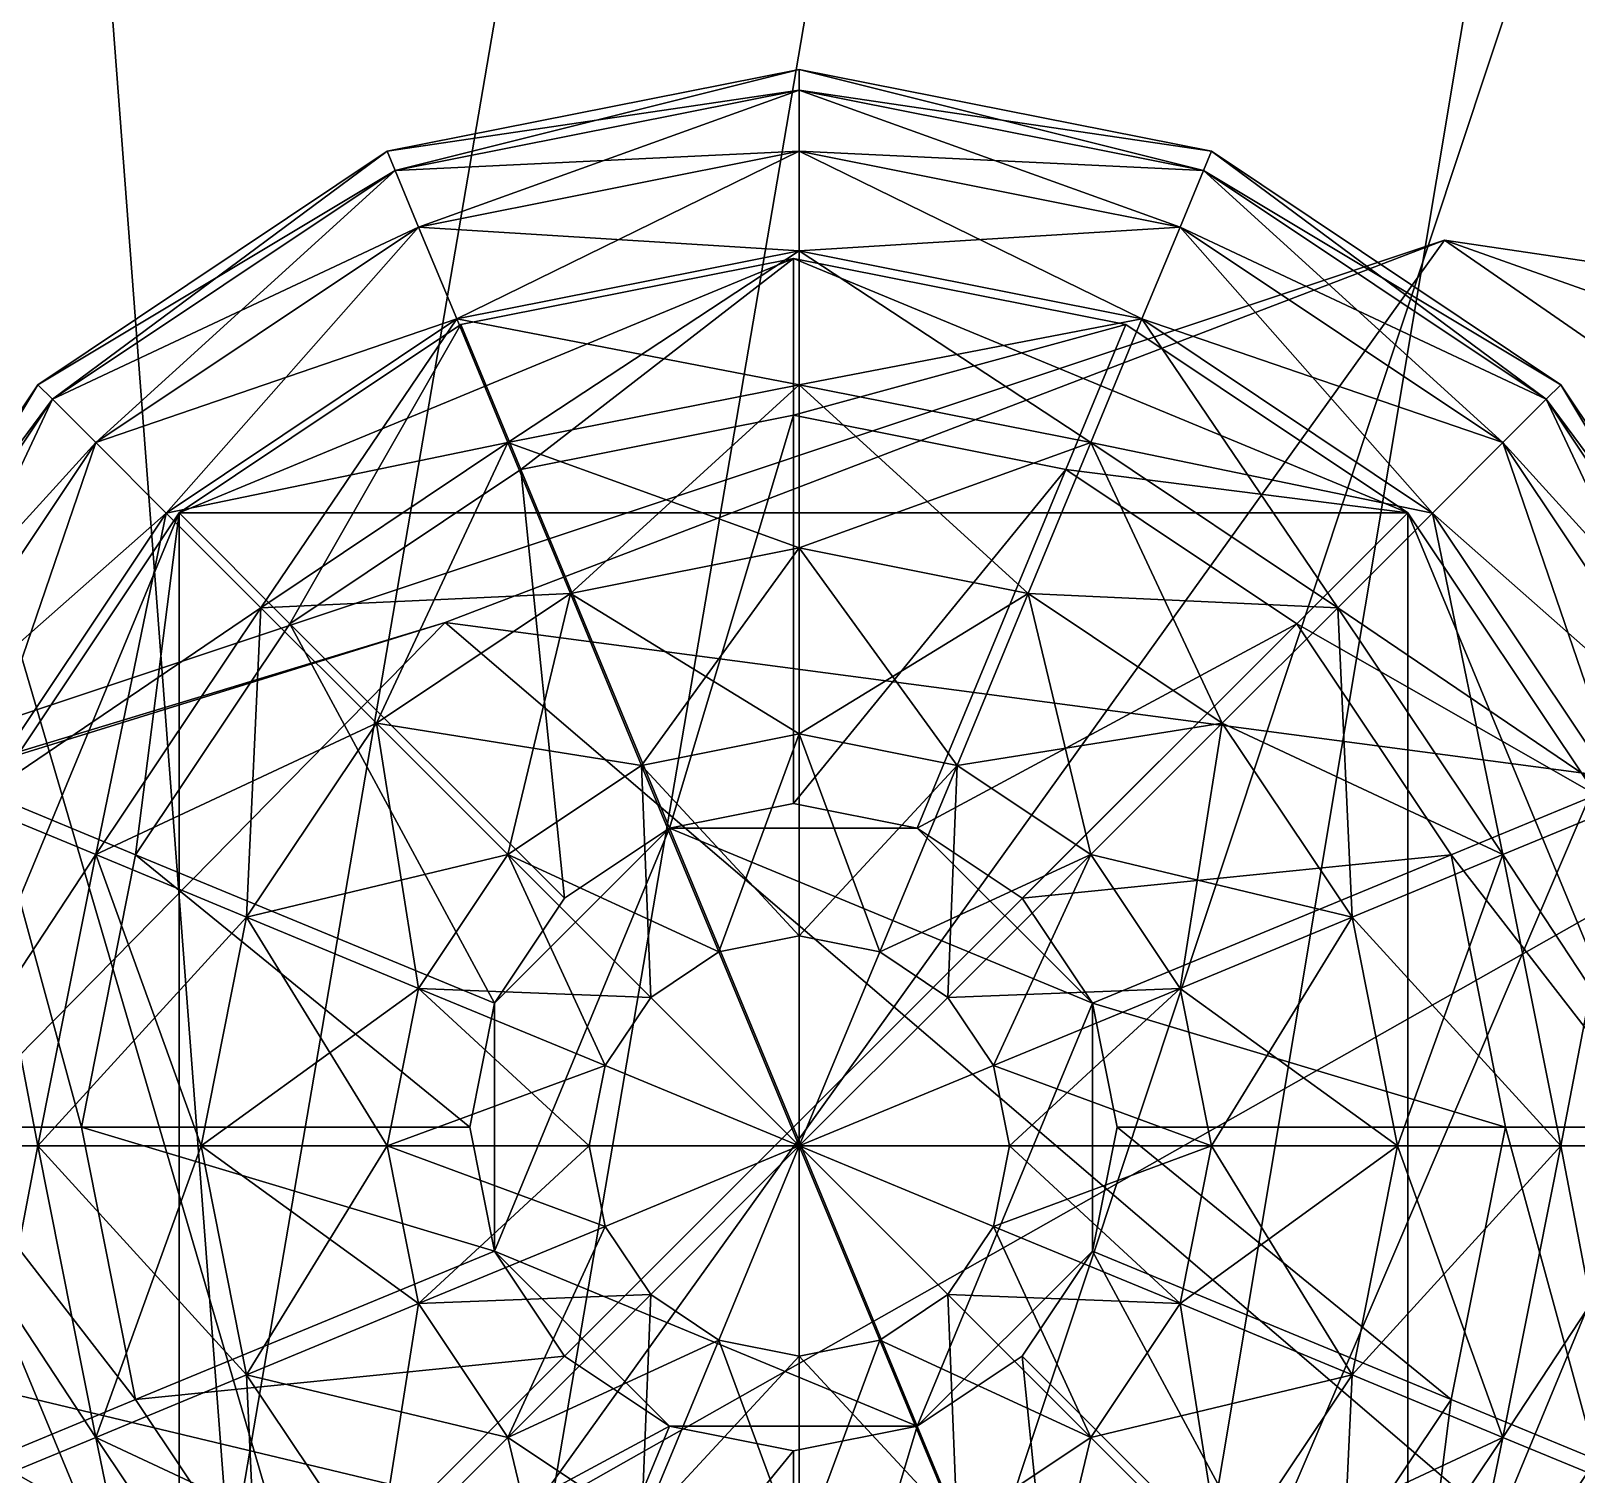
# Model space of a CAD drawing. Extents: x -1.06 to 1.06, y -0.71 to 0.87.
# Drawn here: x -0.65603 to -0.61561, y 0.24826 to 0.28602 of the extents above; entities that cross this region are included whole.
import ezdxf

# ---------------------------------------------------------------- set-up
doc = ezdxf.new("R2010")
doc.units = 0

msp = doc.modelspace()

# ---------------------------------------------------------------- linework, layer by layer
for points in [[(-0.655111, 0.173067, 2.918474), (-0.571746, 0.424165, 3.169572), (-0.610604, 0.433897, 2.918474)], [(-0.610604, 0.173067, 2.657644), (-0.655111, 0.173067, 2.918474), (-0.610604, 0.433897, 2.918474)], [(-0.642864, 0.140794, 1.151758), (-0.713243, 0.140794, 1.255849), (-0.664376, 0.424494, 1.257159)], [(-0.642864, 0.140794, 1.151758), (-0.664376, 0.424494, 1.257159), (-0.599381, 0.401111, 1.156039)], [(-0.655111, 0.173067, 2.918474), (-0.610604, 0.173067, 3.179304), (-0.571746, 0.424165, 3.169572)], [(-0.708722, 0.140794, 1.58306), (-0.623205, 0.407234, 1.802807), (-0.660343, 0.423005, 1.58306)], [(-0.708722, 0.140794, 1.58306), (-0.668799, 0.140794, 1.803197), (-0.623205, 0.407234, 1.802807)], [(-0.668799, 0.140794, 1.803197), (-0.565196, 0.383042, 2.028855), (-0.623205, 0.407234, 1.802807)], [(-0.49846, 0.140794, 1.081401), (-0.642864, 0.140794, 1.151758), (-0.599381, 0.401111, 1.156039)], [(-0.668799, 0.140794, 1.803197), (-0.606075, 0.140794, 2.031969), (-0.565196, 0.383042, 2.028855)], [(-0.682392, -0.0154, 2.848555), (-0.564544, 0.319784, 2.846965), (-0.684081, 0.32113, 2.850245)], [(-0.682392, -0.0154, 2.848555), (-0.564544, -0.014743, 2.846965), (-0.564544, 0.319784, 2.846965)], [(-0.57464, -0.009136, 3.195174), (-0.670706, -0.009136, 3.195174), (-0.670706, 0.318883, 3.195174)], [(-0.57464, -0.009136, 3.195174), (-0.670706, 0.318883, 3.195174), (-0.57464, 0.318883, 3.195174)], [(-0.646709, 0.282869, 3.534478), (-0.635929, 0.284472, 3.539974), (-0.635929, 0.285013, 3.534478)], [(-0.646502, 0.282369, 3.528982), (-0.646709, 0.282869, 3.534478), (-0.635929, 0.285013, 3.534478)], [(-0.646502, 0.282369, 3.528982), (-0.635929, 0.285013, 3.534478), (-0.635929, 0.284472, 3.528982)], [(-0.635929, 0.285013, 3.534478), (-0.635929, 0.284472, 3.539974), (-0.625356, 0.282369, 3.539974)], [(-0.635929, 0.285013, 3.534478), (-0.625356, 0.282369, 3.539974), (-0.625148, 0.282869, 3.534478)], [(-0.635929, 0.284472, 3.528982), (-0.635929, 0.285013, 3.534478), (-0.625148, 0.282869, 3.534478)], [(-0.646709, 0.282869, 3.534478), (-0.646502, 0.282369, 3.539974), (-0.635929, 0.284472, 3.539974)], [(-0.646502, 0.282369, 3.539974), (-0.635929, 0.282869, 3.545259), (-0.635929, 0.284472, 3.539974)], [(-0.645889, 0.280888, 3.523698), (-0.646502, 0.282369, 3.528982), (-0.635929, 0.284472, 3.528982)], [(-0.645889, 0.280888, 3.523698), (-0.635929, 0.284472, 3.528982), (-0.635929, 0.282869, 3.523698)], [(-0.635929, 0.282869, 3.523698), (-0.635929, 0.284472, 3.528982), (-0.625356, 0.282369, 3.528982)], [(-0.635929, 0.284472, 3.539974), (-0.635929, 0.282869, 3.545259), (-0.625969, 0.280888, 3.545259)], [(-0.635929, 0.284472, 3.539974), (-0.625969, 0.280888, 3.545259), (-0.625356, 0.282369, 3.539974)], [(-0.635929, 0.284472, 3.528982), (-0.625148, 0.282869, 3.534478), (-0.625356, 0.282369, 3.528982)], [(-0.655466, 0.27638, 3.528982), (-0.655848, 0.276763, 3.534478), (-0.646709, 0.282869, 3.534478)], [(-0.655848, 0.276763, 3.534478), (-0.646502, 0.282369, 3.539974), (-0.646709, 0.282869, 3.534478)], [(-0.655466, 0.27638, 3.528982), (-0.646709, 0.282869, 3.534478), (-0.646502, 0.282369, 3.528982)], [(-0.646502, 0.282369, 3.539974), (-0.645889, 0.280888, 3.545259), (-0.635929, 0.282869, 3.545259)], [(-0.645889, 0.280888, 3.545259), (-0.635929, 0.280266, 3.550129), (-0.635929, 0.282869, 3.545259)], [(-0.644892, 0.278483, 3.518827), (-0.645889, 0.280888, 3.523698), (-0.635929, 0.282869, 3.523698)], [(-0.644892, 0.278483, 3.518827), (-0.635929, 0.282869, 3.523698), (-0.635929, 0.280266, 3.518827)], [(-0.635929, 0.282869, 3.523698), (-0.625356, 0.282369, 3.528982), (-0.625969, 0.280888, 3.523698)], [(-0.635929, 0.280266, 3.518827), (-0.635929, 0.282869, 3.523698), (-0.625969, 0.280888, 3.523698)], [(-0.635929, 0.282869, 3.545259), (-0.635929, 0.280266, 3.550129), (-0.626965, 0.278483, 3.550129)], [(-0.635929, 0.282869, 3.545259), (-0.626965, 0.278483, 3.550129), (-0.625969, 0.280888, 3.545259)], [(-0.625356, 0.282369, 3.528982), (-0.625148, 0.282869, 3.534478), (-0.616009, 0.276762, 3.534478)], [(-0.625148, 0.282869, 3.534478), (-0.625356, 0.282369, 3.539974), (-0.616392, 0.27638, 3.539974)], [(-0.625148, 0.282869, 3.534478), (-0.616392, 0.27638, 3.539974), (-0.616009, 0.276762, 3.534478)], [(-0.655848, 0.276763, 3.534478), (-0.655466, 0.27638, 3.539974), (-0.646502, 0.282369, 3.539974)], [(-0.654332, 0.275246, 3.523698), (-0.655466, 0.27638, 3.528982), (-0.646502, 0.282369, 3.528982)], [(-0.655466, 0.27638, 3.539974), (-0.645889, 0.280888, 3.545259), (-0.646502, 0.282369, 3.539974)], [(-0.654332, 0.275246, 3.523698), (-0.646502, 0.282369, 3.528982), (-0.645889, 0.280888, 3.523698)], [(-0.625969, 0.280888, 3.523698), (-0.625356, 0.282369, 3.528982), (-0.616392, 0.27638, 3.528982)], [(-0.625356, 0.282369, 3.539974), (-0.625969, 0.280888, 3.545259), (-0.617526, 0.275246, 3.545259)], [(-0.625356, 0.282369, 3.528982), (-0.616009, 0.276762, 3.534478), (-0.616392, 0.27638, 3.528982)], [(-0.625356, 0.282369, 3.539974), (-0.617526, 0.275246, 3.545259), (-0.616392, 0.27638, 3.539974)], [(-0.655466, 0.27638, 3.539974), (-0.654332, 0.275246, 3.545259), (-0.645889, 0.280888, 3.545259)], [(-0.652491, 0.273405, 3.518827), (-0.654332, 0.275246, 3.523698), (-0.645889, 0.280888, 3.523698)], [(-0.654332, 0.275246, 3.545259), (-0.644892, 0.278483, 3.550129), (-0.645889, 0.280888, 3.545259)], [(-0.652491, 0.273405, 3.518827), (-0.645889, 0.280888, 3.523698), (-0.644892, 0.278483, 3.518827)], [(-0.645889, 0.280888, 3.545259), (-0.644892, 0.278483, 3.550129), (-0.635929, 0.280266, 3.550129)], [(-0.635929, 0.280266, 3.518827), (-0.625969, 0.280888, 3.523698), (-0.626965, 0.278483, 3.518827)], [(-0.626965, 0.278483, 3.518827), (-0.625969, 0.280888, 3.523698), (-0.617526, 0.275246, 3.523698)], [(-0.625969, 0.280888, 3.545259), (-0.626965, 0.278483, 3.550129), (-0.619366, 0.273405, 3.550129)], [(-0.625969, 0.280888, 3.523698), (-0.616392, 0.27638, 3.528982), (-0.617526, 0.275246, 3.523698)], [(-0.625969, 0.280888, 3.545259), (-0.619366, 0.273405, 3.550129), (-0.617526, 0.275246, 3.545259)], [(-0.645199, 0.270541, 1.883414), (-0.687395, 0.257743, 2.008755), (-0.619051, 0.280543, 1.980122)], [(-0.619051, 0.280543, 1.980122), (-0.687395, 0.257743, 2.008755), (-0.64304, 0.247134, 2.067123)], [(-0.558406, 0.259053, 1.866674), (-0.645199, 0.270541, 1.883414), (-0.619051, 0.280543, 1.980122)], [(-0.643552, 0.275246, 3.514559), (-0.644892, 0.278483, 3.518827), (-0.635929, 0.280266, 3.518827)], [(-0.644892, 0.278483, 3.550129), (-0.635929, 0.276762, 3.554398), (-0.635929, 0.280266, 3.550129)], [(-0.643552, 0.275246, 3.514559), (-0.635929, 0.280266, 3.518827), (-0.635929, 0.276762, 3.514559)], [(-0.619051, 0.280543, 1.980122), (-0.64304, 0.247134, 2.067123), (-0.603279, 0.269636, 2.033575)], [(-0.635929, 0.276762, 3.514559), (-0.635929, 0.280266, 3.518827), (-0.626965, 0.278483, 3.518827)], [(-0.635929, 0.280266, 3.550129), (-0.635929, 0.276762, 3.554398), (-0.628306, 0.275246, 3.554398)], [(-0.635929, 0.280266, 3.550129), (-0.628306, 0.275246, 3.554398), (-0.626965, 0.278483, 3.550129)], [(-0.558406, 0.259053, 1.866674), (-0.619051, 0.280543, 1.980122), (-0.543215, 0.269308, 1.968575)], [(-0.543215, 0.269308, 1.968575), (-0.619051, 0.280543, 1.980122), (-0.603279, 0.269636, 2.033575)], [(-0.636085, 0.280066, 3.190358), (-0.644783, 0.278336, 3.190358), (-0.652158, 0.273409, 3.190358)], [(-0.620011, 0.273409, 3.190358), (-0.636085, 0.280066, 3.190358), (-0.652158, 0.273409, 3.190358)], [(-0.643213, 0.274546, 3.306703), (-0.644783, 0.278336, 3.190358), (-0.636085, 0.280066, 3.190358)], [(-0.643213, 0.274546, 3.306703), (-0.636085, 0.280066, 3.190358), (-0.636085, 0.275964, 3.306703)], [(-0.636085, 0.275964, 3.306703), (-0.636085, 0.280066, 3.190358), (-0.627386, 0.278336, 3.190358)], [(-0.620011, 0.273409, 3.190358), (-0.627386, 0.278336, 3.190358), (-0.636085, 0.280066, 3.190358)], [(-0.654332, 0.275246, 3.545259), (-0.652491, 0.273405, 3.550129), (-0.644892, 0.278483, 3.550129)], [(-0.650014, 0.270928, 3.514559), (-0.652491, 0.273405, 3.518827), (-0.644892, 0.278483, 3.518827)], [(-0.652491, 0.273405, 3.550129), (-0.643552, 0.275246, 3.554398), (-0.644892, 0.278483, 3.550129)], [(-0.649257, 0.270508, 3.306703), (-0.652158, 0.273409, 3.190358), (-0.644783, 0.278336, 3.190358)], [(-0.650014, 0.270928, 3.514559), (-0.644892, 0.278483, 3.518827), (-0.643552, 0.275246, 3.514559)], [(-0.649257, 0.270508, 3.306703), (-0.644783, 0.278336, 3.190358), (-0.643213, 0.274546, 3.306703)], [(-0.644892, 0.278483, 3.550129), (-0.643552, 0.275246, 3.554398), (-0.635929, 0.276762, 3.554398)], [(-0.636085, 0.275964, 3.306703), (-0.627386, 0.278336, 3.190358), (-0.628956, 0.274546, 3.306703)], [(-0.635929, 0.276762, 3.514559), (-0.626965, 0.278483, 3.518827), (-0.628306, 0.275246, 3.514559)], [(-0.628956, 0.274546, 3.306703), (-0.627386, 0.278336, 3.190358), (-0.620011, 0.273409, 3.190358)], [(-0.628306, 0.275246, 3.514559), (-0.626965, 0.278483, 3.518827), (-0.619366, 0.273405, 3.518827)], [(-0.626965, 0.278483, 3.550129), (-0.628306, 0.275246, 3.554398), (-0.621844, 0.270928, 3.554398)], [(-0.626965, 0.278483, 3.518827), (-0.617526, 0.275246, 3.523698), (-0.619366, 0.273405, 3.518827)], [(-0.626965, 0.278483, 3.550129), (-0.621844, 0.270928, 3.554398), (-0.619366, 0.273405, 3.550129)], [(-0.661955, 0.267623, 3.534478), (-0.655466, 0.27638, 3.539974), (-0.655848, 0.276763, 3.534478)], [(-0.661455, 0.267416, 3.528982), (-0.661955, 0.267623, 3.534478), (-0.655848, 0.276763, 3.534478)], [(-0.661455, 0.267416, 3.528982), (-0.655848, 0.276763, 3.534478), (-0.655466, 0.27638, 3.528982)], [(-0.641918, 0.271302, 3.511055), (-0.643552, 0.275246, 3.514559), (-0.635929, 0.276762, 3.514559)], [(-0.643552, 0.275246, 3.554398), (-0.635929, 0.272494, 3.557901), (-0.635929, 0.276762, 3.554398)], [(-0.641918, 0.271302, 3.511055), (-0.635929, 0.276762, 3.514559), (-0.635929, 0.272494, 3.511055)], [(-0.635929, 0.276762, 3.554398), (-0.635929, 0.272494, 3.557901), (-0.62994, 0.271302, 3.557901)], [(-0.635929, 0.276762, 3.554398), (-0.62994, 0.271302, 3.557901), (-0.628306, 0.275246, 3.554398)], [(-0.635929, 0.272494, 3.511055), (-0.635929, 0.276762, 3.514559), (-0.628306, 0.275246, 3.514559)], [(-0.616009, 0.276762, 3.534478), (-0.616392, 0.27638, 3.539974), (-0.610403, 0.267416, 3.539974)], [(-0.616392, 0.27638, 3.528982), (-0.616009, 0.276762, 3.534478), (-0.609903, 0.267623, 3.534478)], [(-0.616009, 0.276762, 3.534478), (-0.610403, 0.267416, 3.539974), (-0.609903, 0.267623, 3.534478)], [(-0.661955, 0.267623, 3.534478), (-0.661455, 0.267416, 3.539974), (-0.655466, 0.27638, 3.539974)], [(-0.661455, 0.267416, 3.539974), (-0.654332, 0.275246, 3.545259), (-0.655466, 0.27638, 3.539974)], [(-0.659974, 0.266803, 3.523698), (-0.661455, 0.267416, 3.528982), (-0.655466, 0.27638, 3.528982)], [(-0.659974, 0.266803, 3.523698), (-0.655466, 0.27638, 3.528982), (-0.654332, 0.275246, 3.523698)], [(-0.616392, 0.27638, 3.539974), (-0.617526, 0.275246, 3.545259), (-0.611884, 0.266803, 3.545259)], [(-0.617526, 0.275246, 3.523698), (-0.616392, 0.27638, 3.528982), (-0.610403, 0.267416, 3.528982)], [(-0.616392, 0.27638, 3.539974), (-0.611884, 0.266803, 3.545259), (-0.610403, 0.267416, 3.539974)], [(-0.616392, 0.27638, 3.528982), (-0.609903, 0.267623, 3.534478), (-0.610403, 0.267416, 3.528982)], [(-0.639325, 0.265159, 3.510501), (-0.643213, 0.274546, 3.394156), (-0.636085, 0.275964, 3.394156)], [(-0.643213, 0.274546, 3.394156), (-0.643213, 0.274546, 3.306703), (-0.636085, 0.275964, 3.306703)], [(-0.643213, 0.274546, 3.394156), (-0.636085, 0.275964, 3.306703), (-0.636085, 0.275964, 3.394156)], [(-0.639325, 0.265159, 3.510501), (-0.636085, 0.275964, 3.394156), (-0.636085, 0.265804, 3.510501)], [(-0.636085, 0.265804, 3.510501), (-0.636085, 0.275964, 3.394156), (-0.628956, 0.274546, 3.394156)], [(-0.636085, 0.275964, 3.394156), (-0.636085, 0.275964, 3.306703), (-0.628956, 0.274546, 3.306703)], [(-0.636085, 0.275964, 3.394156), (-0.628956, 0.274546, 3.306703), (-0.628956, 0.274546, 3.394156)], [(-0.661455, 0.267416, 3.539974), (-0.659974, 0.266803, 3.545259), (-0.654332, 0.275246, 3.545259)], [(-0.659974, 0.266803, 3.545259), (-0.652491, 0.273405, 3.550129), (-0.654332, 0.275246, 3.545259)], [(-0.657569, 0.265807, 3.518827), (-0.659974, 0.266803, 3.523698), (-0.654332, 0.275246, 3.523698)], [(-0.657569, 0.265807, 3.518827), (-0.654332, 0.275246, 3.523698), (-0.652491, 0.273405, 3.518827)], [(-0.652491, 0.273405, 3.550129), (-0.650014, 0.270928, 3.554398), (-0.643552, 0.275246, 3.554398)], [(-0.650014, 0.270928, 3.554398), (-0.641918, 0.271302, 3.557901), (-0.643552, 0.275246, 3.554398)], [(-0.646995, 0.26791, 3.511055), (-0.650014, 0.270928, 3.514559), (-0.643552, 0.275246, 3.514559)], [(-0.646995, 0.26791, 3.511055), (-0.643552, 0.275246, 3.514559), (-0.641918, 0.271302, 3.511055)], [(-0.643552, 0.275246, 3.554398), (-0.641918, 0.271302, 3.557901), (-0.635929, 0.272494, 3.557901)], [(-0.635929, 0.272494, 3.511055), (-0.628306, 0.275246, 3.514559), (-0.62994, 0.271302, 3.511055)], [(-0.628306, 0.275246, 3.554398), (-0.62994, 0.271302, 3.557901), (-0.624862, 0.26791, 3.557901)], [(-0.62994, 0.271302, 3.511055), (-0.628306, 0.275246, 3.514559), (-0.621844, 0.270928, 3.514559)], [(-0.628306, 0.275246, 3.554398), (-0.624862, 0.26791, 3.557901), (-0.621844, 0.270928, 3.554398)], [(-0.628306, 0.275246, 3.514559), (-0.619366, 0.273405, 3.518827), (-0.621844, 0.270928, 3.514559)], [(-0.617526, 0.275246, 3.545259), (-0.619366, 0.273405, 3.550129), (-0.614289, 0.265807, 3.550129)], [(-0.619366, 0.273405, 3.518827), (-0.617526, 0.275246, 3.523698), (-0.611884, 0.266803, 3.523698)], [(-0.617526, 0.275246, 3.545259), (-0.614289, 0.265807, 3.550129), (-0.611884, 0.266803, 3.545259)], [(-0.617526, 0.275246, 3.523698), (-0.610403, 0.267416, 3.528982), (-0.611884, 0.266803, 3.523698)], [(-0.642073, 0.263324, 3.510501), (-0.649257, 0.270508, 3.394156), (-0.643213, 0.274546, 3.394156)], [(-0.649257, 0.270508, 3.394156), (-0.649257, 0.270508, 3.306703), (-0.643213, 0.274546, 3.306703)], [(-0.649257, 0.270508, 3.394156), (-0.643213, 0.274546, 3.306703), (-0.643213, 0.274546, 3.394156)], [(-0.642073, 0.263324, 3.510501), (-0.643213, 0.274546, 3.394156), (-0.639325, 0.265159, 3.510501)], [(-0.636085, 0.265804, 3.510501), (-0.628956, 0.274546, 3.394156), (-0.632844, 0.265159, 3.510501)], [(-0.632844, 0.265159, 3.510501), (-0.628956, 0.274546, 3.394156), (-0.622913, 0.270508, 3.394156)], [(-0.628956, 0.274546, 3.306703), (-0.620011, 0.273409, 3.190358), (-0.622913, 0.270508, 3.306703)], [(-0.628956, 0.274546, 3.394156), (-0.628956, 0.274546, 3.306703), (-0.622913, 0.270508, 3.306703)], [(-0.628956, 0.274546, 3.394156), (-0.622913, 0.270508, 3.306703), (-0.622913, 0.270508, 3.394156)], [(-0.659974, 0.266803, 3.545259), (-0.657569, 0.265807, 3.550129), (-0.652491, 0.273405, 3.550129)], [(-0.652158, 0.273409, 3.190358), (-0.657085, 0.266034, 3.190358), (-0.658816, 0.257335, 3.190358)], [(-0.652158, 0.273409, 3.190358), (-0.658816, 0.257335, 3.190358), (-0.652158, 0.241262, 3.190358)], [(-0.654332, 0.264466, 3.514559), (-0.657569, 0.265807, 3.518827), (-0.652491, 0.273405, 3.518827)], [(-0.657569, 0.265807, 3.550129), (-0.650014, 0.270928, 3.554398), (-0.652491, 0.273405, 3.550129)], [(-0.653295, 0.264464, 3.306703), (-0.657085, 0.266034, 3.190358), (-0.652158, 0.273409, 3.190358)], [(-0.654332, 0.264466, 3.514559), (-0.652491, 0.273405, 3.518827), (-0.650014, 0.270928, 3.514559)], [(-0.653295, 0.264464, 3.306703), (-0.652158, 0.273409, 3.190358), (-0.649257, 0.270508, 3.306703)], [(-0.652158, 0.241262, 3.190358), (-0.620011, 0.241262, 3.190358), (-0.620011, 0.273409, 3.190358)], [(-0.620011, 0.273409, 3.190358), (-0.652158, 0.273409, 3.190358), (-0.652158, 0.241262, 3.190358)], [(-0.622913, 0.270508, 3.306703), (-0.620011, 0.273409, 3.190358), (-0.615084, 0.266034, 3.190358)], [(-0.619366, 0.273405, 3.550129), (-0.621844, 0.270928, 3.554398), (-0.617526, 0.264466, 3.554398)], [(-0.621844, 0.270928, 3.514559), (-0.619366, 0.273405, 3.518827), (-0.614289, 0.265807, 3.518827)], [(-0.613354, 0.257335, 3.190358), (-0.615084, 0.266034, 3.190358), (-0.620011, 0.273409, 3.190358)], [(-0.620011, 0.241262, 3.190358), (-0.613354, 0.257335, 3.190358), (-0.620011, 0.273409, 3.190358)], [(-0.619366, 0.273405, 3.550129), (-0.617526, 0.264466, 3.554398), (-0.614289, 0.265807, 3.550129)], [(-0.619366, 0.273405, 3.518827), (-0.611884, 0.266803, 3.523698), (-0.614289, 0.265807, 3.518827)], [(-0.640054, 0.266803, 3.508452), (-0.641918, 0.271302, 3.511055), (-0.635929, 0.272494, 3.511055)], [(-0.641918, 0.271302, 3.557901), (-0.635929, 0.267623, 3.560504), (-0.635929, 0.272494, 3.557901)], [(-0.640054, 0.266803, 3.508452), (-0.635929, 0.272494, 3.511055), (-0.635929, 0.267623, 3.508452)], [(-0.635929, 0.272494, 3.557901), (-0.635929, 0.267623, 3.560504), (-0.631803, 0.266803, 3.560504)], [(-0.635929, 0.272494, 3.557901), (-0.631803, 0.266803, 3.560504), (-0.62994, 0.271302, 3.557901)], [(-0.635929, 0.267623, 3.508452), (-0.635929, 0.272494, 3.511055), (-0.62994, 0.271302, 3.511055)], [(-0.650014, 0.270928, 3.554398), (-0.646995, 0.26791, 3.557901), (-0.641918, 0.271302, 3.557901)], [(-0.646995, 0.26791, 3.557901), (-0.640054, 0.266803, 3.560504), (-0.641918, 0.271302, 3.557901)], [(-0.643552, 0.264466, 3.508452), (-0.646995, 0.26791, 3.511055), (-0.641918, 0.271302, 3.511055)], [(-0.643552, 0.264466, 3.508452), (-0.641918, 0.271302, 3.511055), (-0.640054, 0.266803, 3.508452)], [(-0.641918, 0.271302, 3.557901), (-0.640054, 0.266803, 3.560504), (-0.635929, 0.267623, 3.560504)], [(-0.635929, 0.267623, 3.508452), (-0.62994, 0.271302, 3.511055), (-0.631803, 0.266803, 3.508452)], [(-0.62994, 0.271302, 3.557901), (-0.631803, 0.266803, 3.560504), (-0.628306, 0.264466, 3.560504)], [(-0.631803, 0.266803, 3.508452), (-0.62994, 0.271302, 3.511055), (-0.624862, 0.26791, 3.511055)], [(-0.62994, 0.271302, 3.557901), (-0.628306, 0.264466, 3.560504), (-0.624862, 0.26791, 3.557901)], [(-0.62994, 0.271302, 3.511055), (-0.621844, 0.270928, 3.514559), (-0.624862, 0.26791, 3.511055)], [(-0.657569, 0.265807, 3.550129), (-0.654332, 0.264466, 3.554398), (-0.650014, 0.270928, 3.554398)], [(-0.650388, 0.262832, 3.511055), (-0.654332, 0.264466, 3.514559), (-0.650014, 0.270928, 3.514559)], [(-0.654332, 0.264466, 3.554398), (-0.646995, 0.26791, 3.557901), (-0.650014, 0.270928, 3.554398)], [(-0.650388, 0.262832, 3.511055), (-0.650014, 0.270928, 3.514559), (-0.646995, 0.26791, 3.511055)], [(-0.624862, 0.26791, 3.511055), (-0.621844, 0.270928, 3.514559), (-0.617526, 0.264466, 3.514559)], [(-0.621844, 0.270928, 3.554398), (-0.624862, 0.26791, 3.557901), (-0.621469, 0.262832, 3.557901)], [(-0.621844, 0.270928, 3.554398), (-0.621469, 0.262832, 3.557901), (-0.617526, 0.264466, 3.554398)], [(-0.621844, 0.270928, 3.514559), (-0.614289, 0.265807, 3.518827), (-0.617526, 0.264466, 3.514559)], [(-0.680859, 0.234275, 1.745017), (-0.725434, 0.245656, 1.913222), (-0.645199, 0.270541, 1.883414)], [(-0.645199, 0.270541, 1.883414), (-0.725434, 0.245656, 1.913222), (-0.687395, 0.257743, 2.008755)], [(-0.589118, 0.222508, 1.726424), (-0.680859, 0.234275, 1.745017), (-0.645199, 0.270541, 1.883414)], [(-0.643908, 0.260576, 3.510501), (-0.653295, 0.264464, 3.394156), (-0.649257, 0.270508, 3.394156)], [(-0.653295, 0.264464, 3.394156), (-0.653295, 0.264464, 3.306703), (-0.649257, 0.270508, 3.306703)], [(-0.653295, 0.264464, 3.394156), (-0.649257, 0.270508, 3.306703), (-0.649257, 0.270508, 3.394156)], [(-0.643908, 0.260576, 3.510501), (-0.649257, 0.270508, 3.394156), (-0.642073, 0.263324, 3.510501)], [(-0.589118, 0.222508, 1.726424), (-0.645199, 0.270541, 1.883414), (-0.558406, 0.259053, 1.866674)], [(-0.632844, 0.265159, 3.510501), (-0.622913, 0.270508, 3.394156), (-0.630096, 0.263324, 3.510501)], [(-0.630096, 0.263324, 3.510501), (-0.622913, 0.270508, 3.394156), (-0.618874, 0.264464, 3.394156)], [(-0.622913, 0.270508, 3.306703), (-0.615084, 0.266034, 3.190358), (-0.618874, 0.264464, 3.306703)], [(-0.622913, 0.270508, 3.394156), (-0.622913, 0.270508, 3.306703), (-0.618874, 0.264464, 3.306703)], [(-0.622913, 0.270508, 3.394156), (-0.618874, 0.264464, 3.306703), (-0.618874, 0.264464, 3.394156)], [(-0.603279, 0.269636, 2.033575), (-0.64304, 0.247134, 2.067123), (-0.58194, 0.21928, 2.095652)], [(-0.654332, 0.264466, 3.554398), (-0.650388, 0.262832, 3.557901), (-0.646995, 0.26791, 3.557901)], [(-0.645889, 0.260968, 3.508452), (-0.650388, 0.262832, 3.511055), (-0.646995, 0.26791, 3.511055)], [(-0.650388, 0.262832, 3.557901), (-0.643552, 0.264466, 3.560504), (-0.646995, 0.26791, 3.557901)], [(-0.645889, 0.260968, 3.508452), (-0.646995, 0.26791, 3.511055), (-0.643552, 0.264466, 3.508452)], [(-0.646995, 0.26791, 3.557901), (-0.643552, 0.264466, 3.560504), (-0.640054, 0.266803, 3.560504)], [(-0.631803, 0.266803, 3.508452), (-0.624862, 0.26791, 3.511055), (-0.628306, 0.264466, 3.508452)], [(-0.628306, 0.264466, 3.508452), (-0.624862, 0.26791, 3.511055), (-0.621469, 0.262832, 3.511055)], [(-0.624862, 0.26791, 3.557901), (-0.628306, 0.264466, 3.560504), (-0.625969, 0.260968, 3.560504)], [(-0.624862, 0.26791, 3.557901), (-0.625969, 0.260968, 3.560504), (-0.621469, 0.262832, 3.557901)], [(-0.624862, 0.26791, 3.511055), (-0.617526, 0.264466, 3.514559), (-0.621469, 0.262832, 3.511055)], [(-0.638032, 0.26192, 3.506849), (-0.640054, 0.266803, 3.508452), (-0.635929, 0.267623, 3.508452)], [(-0.640054, 0.266803, 3.560504), (-0.635929, 0.262339, 3.562107), (-0.635929, 0.267623, 3.560504)], [(-0.638032, 0.26192, 3.506849), (-0.635929, 0.267623, 3.508452), (-0.635929, 0.262339, 3.506849)], [(-0.635929, 0.262339, 3.506849), (-0.635929, 0.267623, 3.508452), (-0.631803, 0.266803, 3.508452)], [(-0.635929, 0.267623, 3.560504), (-0.635929, 0.262339, 3.562107), (-0.633826, 0.26192, 3.562107)], [(-0.635929, 0.267623, 3.560504), (-0.633826, 0.26192, 3.562107), (-0.631803, 0.266803, 3.560504)], [(-0.643552, 0.264466, 3.560504), (-0.638032, 0.26192, 3.562107), (-0.640054, 0.266803, 3.560504)], [(-0.639815, 0.260729, 3.506849), (-0.643552, 0.264466, 3.508452), (-0.640054, 0.266803, 3.508452)], [(-0.639815, 0.260729, 3.506849), (-0.640054, 0.266803, 3.508452), (-0.638032, 0.26192, 3.506849)], [(-0.640054, 0.266803, 3.560504), (-0.638032, 0.26192, 3.562107), (-0.635929, 0.262339, 3.562107)], [(-0.635929, 0.262339, 3.506849), (-0.631803, 0.266803, 3.508452), (-0.633826, 0.26192, 3.506849)], [(-0.631803, 0.266803, 3.560504), (-0.633826, 0.26192, 3.562107), (-0.632043, 0.260729, 3.562107)], [(-0.633826, 0.26192, 3.506849), (-0.631803, 0.266803, 3.508452), (-0.628306, 0.264466, 3.508452)], [(-0.631803, 0.266803, 3.560504), (-0.632043, 0.260729, 3.562107), (-0.628306, 0.264466, 3.560504)], [(-0.654713, 0.257335, 3.306703), (-0.658816, 0.257335, 3.190358), (-0.657085, 0.266034, 3.190358)], [(-0.654713, 0.257335, 3.306703), (-0.657085, 0.266034, 3.190358), (-0.653295, 0.264464, 3.306703)], [(-0.618874, 0.264464, 3.306703), (-0.615084, 0.266034, 3.190358), (-0.613354, 0.257335, 3.190358)], [(-0.655848, 0.256843, 3.514559), (-0.659352, 0.256843, 3.518827), (-0.657569, 0.265807, 3.518827)], [(-0.659352, 0.256843, 3.550129), (-0.654332, 0.264466, 3.554398), (-0.657569, 0.265807, 3.550129)], [(-0.655848, 0.256843, 3.514559), (-0.657569, 0.265807, 3.518827), (-0.654332, 0.264466, 3.514559)], [(-0.639325, 0.265159, 3.510501), (-0.636085, 0.265804, 3.510501), (-0.632844, 0.265159, 3.510501)], [(-0.617526, 0.264466, 3.514559), (-0.614289, 0.265807, 3.518827), (-0.612506, 0.256843, 3.518827)], [(-0.614289, 0.265807, 3.550129), (-0.617526, 0.264466, 3.554398), (-0.616009, 0.256843, 3.554398)], [(-0.614289, 0.265807, 3.550129), (-0.616009, 0.256843, 3.554398), (-0.612506, 0.256843, 3.550129)], [(-0.643908, 0.260576, 3.510501), (-0.642073, 0.263324, 3.510501), (-0.639325, 0.265159, 3.510501)], [(-0.643908, 0.254095, 3.510501), (-0.643908, 0.260576, 3.510501), (-0.639325, 0.265159, 3.510501)], [(-0.632844, 0.249512, 3.510501), (-0.643908, 0.254095, 3.510501), (-0.639325, 0.265159, 3.510501)], [(-0.639325, 0.265159, 3.510501), (-0.632844, 0.265159, 3.510501), (-0.628261, 0.260576, 3.510501)], [(-0.639325, 0.265159, 3.510501), (-0.628261, 0.260576, 3.510501), (-0.632844, 0.249512, 3.510501)], [(-0.632844, 0.265159, 3.510501), (-0.630096, 0.263324, 3.510501), (-0.628261, 0.260576, 3.510501)], [(-0.659352, 0.256843, 3.550129), (-0.655848, 0.256843, 3.554398), (-0.654332, 0.264466, 3.554398)], [(-0.655848, 0.256843, 3.554398), (-0.650388, 0.262832, 3.557901), (-0.654332, 0.264466, 3.554398)], [(-0.651579, 0.256843, 3.511055), (-0.655848, 0.256843, 3.514559), (-0.654332, 0.264466, 3.514559)], [(-0.644553, 0.257335, 3.510501), (-0.654713, 0.257335, 3.394156), (-0.653295, 0.264464, 3.394156)], [(-0.654713, 0.257335, 3.394156), (-0.654713, 0.257335, 3.306703), (-0.653295, 0.264464, 3.306703)], [(-0.654713, 0.257335, 3.394156), (-0.653295, 0.264464, 3.306703), (-0.653295, 0.264464, 3.394156)], [(-0.651579, 0.256843, 3.511055), (-0.654332, 0.264466, 3.514559), (-0.650388, 0.262832, 3.511055)], [(-0.644553, 0.257335, 3.510501), (-0.653295, 0.264464, 3.394156), (-0.643908, 0.260576, 3.510501)], [(-0.650388, 0.262832, 3.557901), (-0.645889, 0.260968, 3.560504), (-0.643552, 0.264466, 3.560504)], [(-0.641006, 0.258946, 3.506849), (-0.645889, 0.260968, 3.508452), (-0.643552, 0.264466, 3.508452)], [(-0.645889, 0.260968, 3.560504), (-0.639815, 0.260729, 3.562107), (-0.643552, 0.264466, 3.560504)], [(-0.641006, 0.258946, 3.506849), (-0.643552, 0.264466, 3.508452), (-0.639815, 0.260729, 3.506849)], [(-0.643552, 0.264466, 3.560504), (-0.639815, 0.260729, 3.562107), (-0.638032, 0.26192, 3.562107)], [(-0.633826, 0.26192, 3.506849), (-0.628306, 0.264466, 3.508452), (-0.632043, 0.260729, 3.506849)], [(-0.632043, 0.260729, 3.506849), (-0.628306, 0.264466, 3.508452), (-0.625969, 0.260968, 3.508452)], [(-0.628306, 0.264466, 3.560504), (-0.632043, 0.260729, 3.562107), (-0.630851, 0.258946, 3.562107)], [(-0.628306, 0.264466, 3.560504), (-0.630851, 0.258946, 3.562107), (-0.625969, 0.260968, 3.560504)], [(-0.630096, 0.263324, 3.510501), (-0.618874, 0.264464, 3.394156), (-0.628261, 0.260576, 3.510501)], [(-0.628306, 0.264466, 3.508452), (-0.621469, 0.262832, 3.511055), (-0.625969, 0.260968, 3.508452)], [(-0.628261, 0.260576, 3.510501), (-0.618874, 0.264464, 3.394156), (-0.617456, 0.257335, 3.394156)], [(-0.617526, 0.264466, 3.554398), (-0.621469, 0.262832, 3.557901), (-0.620278, 0.256843, 3.557901)], [(-0.621469, 0.262832, 3.511055), (-0.617526, 0.264466, 3.514559), (-0.616009, 0.256843, 3.514559)], [(-0.617526, 0.264466, 3.554398), (-0.620278, 0.256843, 3.557901), (-0.616009, 0.256843, 3.554398)], [(-0.618874, 0.264464, 3.306703), (-0.613354, 0.257335, 3.190358), (-0.617456, 0.257335, 3.306703)], [(-0.618874, 0.264464, 3.394156), (-0.618874, 0.264464, 3.306703), (-0.617456, 0.257335, 3.306703)], [(-0.618874, 0.264464, 3.394156), (-0.617456, 0.257335, 3.306703), (-0.617456, 0.257335, 3.394156)], [(-0.617526, 0.264466, 3.514559), (-0.612506, 0.256843, 3.518827), (-0.616009, 0.256843, 3.514559)], [(-0.655848, 0.256843, 3.554398), (-0.651579, 0.256843, 3.557901), (-0.650388, 0.262832, 3.557901)], [(-0.651579, 0.256843, 3.557901), (-0.645889, 0.260968, 3.560504), (-0.650388, 0.262832, 3.557901)], [(-0.646709, 0.256843, 3.508452), (-0.651579, 0.256843, 3.511055), (-0.650388, 0.262832, 3.511055)], [(-0.646709, 0.256843, 3.508452), (-0.650388, 0.262832, 3.511055), (-0.645889, 0.260968, 3.508452)], [(-0.621469, 0.262832, 3.557901), (-0.625969, 0.260968, 3.560504), (-0.625148, 0.256843, 3.560504)], [(-0.625969, 0.260968, 3.508452), (-0.621469, 0.262832, 3.511055), (-0.620278, 0.256843, 3.511055)], [(-0.621469, 0.262832, 3.557901), (-0.625148, 0.256843, 3.560504), (-0.620278, 0.256843, 3.557901)], [(-0.621469, 0.262832, 3.511055), (-0.616009, 0.256843, 3.514559), (-0.620278, 0.256843, 3.511055)], [(-0.638032, 0.26192, 3.562107), (-0.635929, 0.256843, 3.562649), (-0.635929, 0.262339, 3.562107)], [(-0.635929, 0.256843, 3.506308), (-0.638032, 0.26192, 3.506849), (-0.635929, 0.262339, 3.506849)], [(-0.635929, 0.262339, 3.562107), (-0.635929, 0.256843, 3.562649), (-0.633826, 0.26192, 3.562107)], [(-0.635929, 0.256843, 3.506308), (-0.635929, 0.262339, 3.506849), (-0.633826, 0.26192, 3.506849)], [(-0.635929, 0.256843, 3.506308), (-0.639815, 0.260729, 3.506849), (-0.638032, 0.26192, 3.506849)], [(-0.639815, 0.260729, 3.562107), (-0.635929, 0.256843, 3.562649), (-0.638032, 0.26192, 3.562107)], [(-0.633826, 0.26192, 3.562107), (-0.635929, 0.256843, 3.562649), (-0.632043, 0.260729, 3.562107)], [(-0.635929, 0.256843, 3.506308), (-0.633826, 0.26192, 3.506849), (-0.632043, 0.260729, 3.506849)], [(-0.651579, 0.256843, 3.557901), (-0.646709, 0.256843, 3.560504), (-0.645889, 0.260968, 3.560504)], [(-0.646709, 0.256843, 3.560504), (-0.641006, 0.258946, 3.562107), (-0.645889, 0.260968, 3.560504)], [(-0.641425, 0.256843, 3.506849), (-0.646709, 0.256843, 3.508452), (-0.645889, 0.260968, 3.508452)], [(-0.641425, 0.256843, 3.506849), (-0.645889, 0.260968, 3.508452), (-0.641006, 0.258946, 3.506849)], [(-0.645889, 0.260968, 3.560504), (-0.641006, 0.258946, 3.562107), (-0.639815, 0.260729, 3.562107)], [(-0.632043, 0.260729, 3.506849), (-0.625969, 0.260968, 3.508452), (-0.630851, 0.258946, 3.506849)], [(-0.625969, 0.260968, 3.560504), (-0.630851, 0.258946, 3.562107), (-0.630433, 0.256843, 3.562107)], [(-0.630851, 0.258946, 3.506849), (-0.625969, 0.260968, 3.508452), (-0.625148, 0.256843, 3.508452)], [(-0.625969, 0.260968, 3.560504), (-0.630433, 0.256843, 3.562107), (-0.625148, 0.256843, 3.560504)], [(-0.625969, 0.260968, 3.508452), (-0.620278, 0.256843, 3.511055), (-0.625148, 0.256843, 3.508452)], [(-0.643908, 0.254095, 3.510501), (-0.644553, 0.257335, 3.510501), (-0.643908, 0.260576, 3.510501)], [(-0.641006, 0.258946, 3.562107), (-0.635929, 0.256843, 3.562649), (-0.639815, 0.260729, 3.562107)], [(-0.635929, 0.256843, 3.506308), (-0.641006, 0.258946, 3.506849), (-0.639815, 0.260729, 3.506849)], [(-0.632043, 0.260729, 3.562107), (-0.635929, 0.256843, 3.562649), (-0.630851, 0.258946, 3.562107)], [(-0.635929, 0.256843, 3.506308), (-0.632043, 0.260729, 3.506849), (-0.630851, 0.258946, 3.506849)], [(-0.628261, 0.260576, 3.510501), (-0.628261, 0.254095, 3.510501), (-0.632844, 0.249512, 3.510501)], [(-0.628261, 0.260576, 3.510501), (-0.627616, 0.257335, 3.510501), (-0.628261, 0.254095, 3.510501)], [(-0.628261, 0.260576, 3.510501), (-0.617456, 0.257335, 3.394156), (-0.627616, 0.257335, 3.510501)], [(-0.646709, 0.256843, 3.560504), (-0.641425, 0.256843, 3.562107), (-0.641006, 0.258946, 3.562107)], [(-0.641425, 0.256843, 3.562107), (-0.635929, 0.256843, 3.562649), (-0.641006, 0.258946, 3.562107)], [(-0.635929, 0.256843, 3.506308), (-0.641425, 0.256843, 3.506849), (-0.641006, 0.258946, 3.506849)], [(-0.630851, 0.258946, 3.562107), (-0.635929, 0.256843, 3.562649), (-0.630433, 0.256843, 3.562107)], [(-0.635929, 0.256843, 3.506308), (-0.630851, 0.258946, 3.506849), (-0.630433, 0.256843, 3.506849)], [(-0.630851, 0.258946, 3.506849), (-0.625148, 0.256843, 3.508452), (-0.630433, 0.256843, 3.506849)], [(-0.687395, 0.257743, 2.008755), (-0.691715, 0.198096, 2.103046), (-0.64304, 0.247134, 2.067123)], [(-0.653295, 0.250207, 3.306703), (-0.657085, 0.248637, 3.190358), (-0.658816, 0.257335, 3.190358)], [(-0.653295, 0.250207, 3.306703), (-0.658816, 0.257335, 3.190358), (-0.654713, 0.257335, 3.306703)], [(-0.658816, 0.257335, 3.190358), (-0.657085, 0.248637, 3.190358), (-0.652158, 0.241262, 3.190358)], [(-0.643908, 0.254095, 3.510501), (-0.653295, 0.250207, 3.394156), (-0.654713, 0.257335, 3.394156)], [(-0.643908, 0.254095, 3.510501), (-0.654713, 0.257335, 3.394156), (-0.644553, 0.257335, 3.510501)], [(-0.653295, 0.250207, 3.394156), (-0.653295, 0.250207, 3.306703), (-0.654713, 0.257335, 3.306703)], [(-0.653295, 0.250207, 3.394156), (-0.654713, 0.257335, 3.306703), (-0.654713, 0.257335, 3.394156)], [(-0.627616, 0.257335, 3.510501), (-0.618874, 0.250207, 3.394156), (-0.628261, 0.254095, 3.510501)], [(-0.627616, 0.257335, 3.510501), (-0.617456, 0.257335, 3.394156), (-0.618874, 0.250207, 3.394156)], [(-0.620011, 0.241262, 3.190358), (-0.615084, 0.248637, 3.190358), (-0.613354, 0.257335, 3.190358)], [(-0.617456, 0.257335, 3.306703), (-0.615084, 0.248637, 3.190358), (-0.618874, 0.250207, 3.306703)], [(-0.617456, 0.257335, 3.394156), (-0.617456, 0.257335, 3.306703), (-0.618874, 0.250207, 3.306703)], [(-0.617456, 0.257335, 3.394156), (-0.618874, 0.250207, 3.306703), (-0.618874, 0.250207, 3.394156)], [(-0.617456, 0.257335, 3.306703), (-0.613354, 0.257335, 3.190358), (-0.615084, 0.248637, 3.190358)], [(-0.654332, 0.24922, 3.514559), (-0.657569, 0.247879, 3.518827), (-0.659352, 0.256843, 3.518827)], [(-0.654332, 0.24922, 3.514559), (-0.659352, 0.256843, 3.518827), (-0.655848, 0.256843, 3.514559)], [(-0.657569, 0.247879, 3.550129), (-0.655848, 0.256843, 3.554398), (-0.659352, 0.256843, 3.550129)], [(-0.657569, 0.247879, 3.550129), (-0.654332, 0.24922, 3.554398), (-0.655848, 0.256843, 3.554398)], [(-0.654332, 0.24922, 3.554398), (-0.651579, 0.256843, 3.557901), (-0.655848, 0.256843, 3.554398)], [(-0.650388, 0.250854, 3.511055), (-0.654332, 0.24922, 3.514559), (-0.655848, 0.256843, 3.514559)], [(-0.650388, 0.250854, 3.511055), (-0.655848, 0.256843, 3.514559), (-0.651579, 0.256843, 3.511055)], [(-0.654332, 0.24922, 3.554398), (-0.650388, 0.250854, 3.557901), (-0.651579, 0.256843, 3.557901)], [(-0.645889, 0.252718, 3.508452), (-0.650388, 0.250854, 3.511055), (-0.651579, 0.256843, 3.511055)], [(-0.645889, 0.252718, 3.508452), (-0.651579, 0.256843, 3.511055), (-0.646709, 0.256843, 3.508452)], [(-0.650388, 0.250854, 3.557901), (-0.646709, 0.256843, 3.560504), (-0.651579, 0.256843, 3.557901)], [(-0.650388, 0.250854, 3.557901), (-0.645889, 0.252718, 3.560504), (-0.646709, 0.256843, 3.560504)], [(-0.641006, 0.25474, 3.506849), (-0.645889, 0.252718, 3.508452), (-0.646709, 0.256843, 3.508452)], [(-0.641006, 0.25474, 3.506849), (-0.646709, 0.256843, 3.508452), (-0.641425, 0.256843, 3.506849)], [(-0.645889, 0.252718, 3.560504), (-0.641425, 0.256843, 3.562107), (-0.646709, 0.256843, 3.560504)], [(-0.645889, 0.252718, 3.560504), (-0.641006, 0.25474, 3.562107), (-0.641425, 0.256843, 3.562107)], [(-0.641006, 0.25474, 3.562107), (-0.635929, 0.256843, 3.562649), (-0.641425, 0.256843, 3.562107)], [(-0.635929, 0.256843, 3.506308), (-0.641006, 0.25474, 3.506849), (-0.641425, 0.256843, 3.506849)], [(-0.639815, 0.252957, 3.562107), (-0.635929, 0.256843, 3.562649), (-0.641006, 0.25474, 3.562107)], [(-0.635929, 0.256843, 3.506308), (-0.639815, 0.252957, 3.506849), (-0.641006, 0.25474, 3.506849)], [(-0.638032, 0.251766, 3.562107), (-0.635929, 0.256843, 3.562649), (-0.639815, 0.252957, 3.562107)], [(-0.635929, 0.256843, 3.506308), (-0.638032, 0.251766, 3.506849), (-0.639815, 0.252957, 3.506849)], [(-0.635929, 0.251347, 3.562107), (-0.635929, 0.256843, 3.562649), (-0.638032, 0.251766, 3.562107)], [(-0.635929, 0.256843, 3.506308), (-0.635929, 0.251347, 3.506849), (-0.638032, 0.251766, 3.506849)], [(-0.630433, 0.256843, 3.562107), (-0.635929, 0.256843, 3.562649), (-0.630851, 0.25474, 3.562107)], [(-0.635929, 0.256843, 3.506308), (-0.630433, 0.256843, 3.506849), (-0.630851, 0.25474, 3.506849)], [(-0.630851, 0.25474, 3.562107), (-0.635929, 0.256843, 3.562649), (-0.632043, 0.252957, 3.562107)], [(-0.635929, 0.256843, 3.506308), (-0.630851, 0.25474, 3.506849), (-0.632043, 0.252957, 3.506849)], [(-0.632043, 0.252957, 3.562107), (-0.635929, 0.256843, 3.562649), (-0.633826, 0.251766, 3.562107)], [(-0.635929, 0.256843, 3.506308), (-0.632043, 0.252957, 3.506849), (-0.633826, 0.251766, 3.506849)], [(-0.633826, 0.251766, 3.562107), (-0.635929, 0.256843, 3.562649), (-0.635929, 0.251347, 3.562107)], [(-0.635929, 0.256843, 3.506308), (-0.633826, 0.251766, 3.506849), (-0.635929, 0.251347, 3.506849)], [(-0.630433, 0.256843, 3.506849), (-0.625969, 0.252718, 3.508452), (-0.630851, 0.25474, 3.506849)], [(-0.625148, 0.256843, 3.560504), (-0.630433, 0.256843, 3.562107), (-0.630851, 0.25474, 3.562107)], [(-0.625148, 0.256843, 3.560504), (-0.630851, 0.25474, 3.562107), (-0.625969, 0.252718, 3.560504)], [(-0.630433, 0.256843, 3.506849), (-0.625148, 0.256843, 3.508452), (-0.625969, 0.252718, 3.508452)], [(-0.625148, 0.256843, 3.508452), (-0.621469, 0.250854, 3.511055), (-0.625969, 0.252718, 3.508452)], [(-0.620278, 0.256843, 3.557901), (-0.625148, 0.256843, 3.560504), (-0.625969, 0.252718, 3.560504)], [(-0.620278, 0.256843, 3.557901), (-0.625969, 0.252718, 3.560504), (-0.621469, 0.250854, 3.557901)], [(-0.625148, 0.256843, 3.508452), (-0.620278, 0.256843, 3.511055), (-0.621469, 0.250854, 3.511055)], [(-0.620278, 0.256843, 3.511055), (-0.617526, 0.24922, 3.514559), (-0.621469, 0.250854, 3.511055)], [(-0.616009, 0.256843, 3.554398), (-0.620278, 0.256843, 3.557901), (-0.621469, 0.250854, 3.557901)], [(-0.616009, 0.256843, 3.554398), (-0.621469, 0.250854, 3.557901), (-0.617526, 0.24922, 3.554398)], [(-0.620278, 0.256843, 3.511055), (-0.616009, 0.256843, 3.514559), (-0.617526, 0.24922, 3.514559)], [(-0.616009, 0.256843, 3.514559), (-0.614289, 0.247879, 3.518827), (-0.617526, 0.24922, 3.514559)], [(-0.612506, 0.256843, 3.550129), (-0.616009, 0.256843, 3.554398), (-0.617526, 0.24922, 3.554398)], [(-0.612506, 0.256843, 3.550129), (-0.617526, 0.24922, 3.554398), (-0.614289, 0.247879, 3.550129)], [(-0.616009, 0.256843, 3.514559), (-0.612506, 0.256843, 3.518827), (-0.614289, 0.247879, 3.518827)], [(-0.639815, 0.252957, 3.506849), (-0.645889, 0.252718, 3.508452), (-0.641006, 0.25474, 3.506849)], [(-0.643552, 0.24922, 3.560504), (-0.641006, 0.25474, 3.562107), (-0.645889, 0.252718, 3.560504)], [(-0.643552, 0.24922, 3.560504), (-0.639815, 0.252957, 3.562107), (-0.641006, 0.25474, 3.562107)], [(-0.630851, 0.25474, 3.506849), (-0.628306, 0.24922, 3.508452), (-0.632043, 0.252957, 3.506849)], [(-0.625969, 0.252718, 3.560504), (-0.630851, 0.25474, 3.562107), (-0.632043, 0.252957, 3.562107)], [(-0.630851, 0.25474, 3.506849), (-0.625969, 0.252718, 3.508452), (-0.628306, 0.24922, 3.508452)], [(-0.642073, 0.251347, 3.510501), (-0.653295, 0.250207, 3.394156), (-0.643908, 0.254095, 3.510501)], [(-0.639325, 0.249512, 3.510501), (-0.642073, 0.251347, 3.510501), (-0.643908, 0.254095, 3.510501)], [(-0.632844, 0.249512, 3.510501), (-0.639325, 0.249512, 3.510501), (-0.643908, 0.254095, 3.510501)], [(-0.628261, 0.254095, 3.510501), (-0.630096, 0.251347, 3.510501), (-0.632844, 0.249512, 3.510501)], [(-0.628261, 0.254095, 3.510501), (-0.622913, 0.244163, 3.394156), (-0.630096, 0.251347, 3.510501)], [(-0.628261, 0.254095, 3.510501), (-0.618874, 0.250207, 3.394156), (-0.622913, 0.244163, 3.394156)], [(-0.646995, 0.245776, 3.557901), (-0.645889, 0.252718, 3.560504), (-0.650388, 0.250854, 3.557901)], [(-0.643552, 0.24922, 3.508452), (-0.650388, 0.250854, 3.511055), (-0.645889, 0.252718, 3.508452)], [(-0.646995, 0.245776, 3.557901), (-0.643552, 0.24922, 3.560504), (-0.645889, 0.252718, 3.560504)], [(-0.639815, 0.252957, 3.506849), (-0.643552, 0.24922, 3.508452), (-0.645889, 0.252718, 3.508452)], [(-0.638032, 0.251766, 3.506849), (-0.643552, 0.24922, 3.508452), (-0.639815, 0.252957, 3.506849)], [(-0.640054, 0.246883, 3.560504), (-0.639815, 0.252957, 3.562107), (-0.643552, 0.24922, 3.560504)], [(-0.640054, 0.246883, 3.560504), (-0.638032, 0.251766, 3.562107), (-0.639815, 0.252957, 3.562107)], [(-0.632043, 0.252957, 3.506849), (-0.631803, 0.246883, 3.508452), (-0.633826, 0.251766, 3.506849)], [(-0.628306, 0.24922, 3.560504), (-0.632043, 0.252957, 3.562107), (-0.633826, 0.251766, 3.562107)], [(-0.625969, 0.252718, 3.560504), (-0.632043, 0.252957, 3.562107), (-0.628306, 0.24922, 3.560504)], [(-0.632043, 0.252957, 3.506849), (-0.628306, 0.24922, 3.508452), (-0.631803, 0.246883, 3.508452)], [(-0.621469, 0.250854, 3.557901), (-0.625969, 0.252718, 3.560504), (-0.628306, 0.24922, 3.560504)], [(-0.625969, 0.252718, 3.508452), (-0.624862, 0.245776, 3.511055), (-0.628306, 0.24922, 3.508452)], [(-0.625969, 0.252718, 3.508452), (-0.621469, 0.250854, 3.511055), (-0.624862, 0.245776, 3.511055)], [(-0.638032, 0.251766, 3.506849), (-0.640054, 0.246883, 3.508452), (-0.643552, 0.24922, 3.508452)], [(-0.635929, 0.251347, 3.506849), (-0.640054, 0.246883, 3.508452), (-0.638032, 0.251766, 3.506849)], [(-0.635929, 0.246063, 3.560504), (-0.638032, 0.251766, 3.562107), (-0.640054, 0.246883, 3.560504)], [(-0.635929, 0.246063, 3.560504), (-0.635929, 0.251347, 3.562107), (-0.638032, 0.251766, 3.562107)], [(-0.633826, 0.251766, 3.506849), (-0.631803, 0.246883, 3.508452), (-0.635929, 0.246063, 3.508452)], [(-0.633826, 0.251766, 3.506849), (-0.635929, 0.246063, 3.508452), (-0.635929, 0.251347, 3.506849)], [(-0.631803, 0.246883, 3.560504), (-0.633826, 0.251766, 3.562107), (-0.635929, 0.251347, 3.562107)], [(-0.628306, 0.24922, 3.560504), (-0.633826, 0.251766, 3.562107), (-0.631803, 0.246883, 3.560504)], [(-0.642073, 0.251347, 3.510501), (-0.649257, 0.244163, 3.394156), (-0.653295, 0.250207, 3.394156)], [(-0.639325, 0.249512, 3.510501), (-0.649257, 0.244163, 3.394156), (-0.642073, 0.251347, 3.510501)], [(-0.635929, 0.251347, 3.506849), (-0.635929, 0.246063, 3.508452), (-0.640054, 0.246883, 3.508452)], [(-0.631803, 0.246883, 3.560504), (-0.635929, 0.251347, 3.562107), (-0.635929, 0.246063, 3.560504)], [(-0.630096, 0.251347, 3.510501), (-0.628956, 0.240125, 3.394156), (-0.632844, 0.249512, 3.510501)], [(-0.630096, 0.251347, 3.510501), (-0.622913, 0.244163, 3.394156), (-0.628956, 0.240125, 3.394156)], [(-0.650014, 0.242758, 3.554398), (-0.650388, 0.250854, 3.557901), (-0.654332, 0.24922, 3.554398)], [(-0.646995, 0.245776, 3.511055), (-0.654332, 0.24922, 3.514559), (-0.650388, 0.250854, 3.511055)], [(-0.650014, 0.242758, 3.554398), (-0.646995, 0.245776, 3.557901), (-0.650388, 0.250854, 3.557901)], [(-0.643552, 0.24922, 3.508452), (-0.646995, 0.245776, 3.511055), (-0.650388, 0.250854, 3.511055)], [(-0.621469, 0.250854, 3.557901), (-0.628306, 0.24922, 3.560504), (-0.624862, 0.245776, 3.557901)], [(-0.617526, 0.24922, 3.554398), (-0.621469, 0.250854, 3.557901), (-0.624862, 0.245776, 3.557901)], [(-0.621469, 0.250854, 3.511055), (-0.621844, 0.242758, 3.514559), (-0.624862, 0.245776, 3.511055)], [(-0.621469, 0.250854, 3.511055), (-0.617526, 0.24922, 3.514559), (-0.621844, 0.242758, 3.514559)], [(-0.649257, 0.244163, 3.306703), (-0.657085, 0.248637, 3.190358), (-0.653295, 0.250207, 3.306703)], [(-0.649257, 0.244163, 3.394156), (-0.649257, 0.244163, 3.306703), (-0.653295, 0.250207, 3.306703)], [(-0.649257, 0.244163, 3.394156), (-0.653295, 0.250207, 3.306703), (-0.653295, 0.250207, 3.394156)], [(-0.618874, 0.250207, 3.306703), (-0.620011, 0.241262, 3.190358), (-0.622913, 0.244163, 3.306703)], [(-0.618874, 0.250207, 3.394156), (-0.618874, 0.250207, 3.306703), (-0.622913, 0.244163, 3.306703)], [(-0.618874, 0.250207, 3.394156), (-0.622913, 0.244163, 3.306703), (-0.622913, 0.244163, 3.394156)], [(-0.618874, 0.250207, 3.306703), (-0.615084, 0.248637, 3.190358), (-0.620011, 0.241262, 3.190358)], [(-0.639325, 0.249512, 3.510501), (-0.643213, 0.240125, 3.394156), (-0.649257, 0.244163, 3.394156)], [(-0.636085, 0.248867, 3.510501), (-0.643213, 0.240125, 3.394156), (-0.639325, 0.249512, 3.510501)], [(-0.632844, 0.249512, 3.510501), (-0.636085, 0.248867, 3.510501), (-0.639325, 0.249512, 3.510501)], [(-0.632844, 0.249512, 3.510501), (-0.628956, 0.240125, 3.394156), (-0.636085, 0.238707, 3.394156)], [(-0.632844, 0.249512, 3.510501), (-0.636085, 0.238707, 3.394156), (-0.636085, 0.248867, 3.510501)], [(-0.650014, 0.242758, 3.514559), (-0.657569, 0.247879, 3.518827), (-0.654332, 0.24922, 3.514559)], [(-0.652491, 0.240281, 3.550129), (-0.654332, 0.24922, 3.554398), (-0.657569, 0.247879, 3.550129)], [(-0.652491, 0.240281, 3.550129), (-0.650014, 0.242758, 3.554398), (-0.654332, 0.24922, 3.554398)], [(-0.646995, 0.245776, 3.511055), (-0.650014, 0.242758, 3.514559), (-0.654332, 0.24922, 3.514559)], [(-0.640054, 0.246883, 3.508452), (-0.646995, 0.245776, 3.511055), (-0.643552, 0.24922, 3.508452)], [(-0.641918, 0.242384, 3.557901), (-0.643552, 0.24922, 3.560504), (-0.646995, 0.245776, 3.557901)], [(-0.641918, 0.242384, 3.557901), (-0.640054, 0.246883, 3.560504), (-0.643552, 0.24922, 3.560504)], [(-0.628306, 0.24922, 3.508452), (-0.62994, 0.242384, 3.511055), (-0.631803, 0.246883, 3.508452)], [(-0.624862, 0.245776, 3.557901), (-0.628306, 0.24922, 3.560504), (-0.631803, 0.246883, 3.560504)], [(-0.628306, 0.24922, 3.508452), (-0.624862, 0.245776, 3.511055), (-0.62994, 0.242384, 3.511055)], [(-0.617526, 0.24922, 3.554398), (-0.624862, 0.245776, 3.557901), (-0.621844, 0.242758, 3.554398)], [(-0.617526, 0.24922, 3.514559), (-0.619366, 0.240281, 3.518827), (-0.621844, 0.242758, 3.514559)], [(-0.614289, 0.247879, 3.550129), (-0.617526, 0.24922, 3.554398), (-0.621844, 0.242758, 3.554398)], [(-0.617526, 0.24922, 3.514559), (-0.614289, 0.247879, 3.518827), (-0.619366, 0.240281, 3.518827)], [(-0.649257, 0.244163, 3.306703), (-0.652158, 0.241262, 3.190358), (-0.657085, 0.248637, 3.190358)], [(-0.636085, 0.248867, 3.510501), (-0.636085, 0.238707, 3.394156), (-0.643213, 0.240125, 3.394156)]]:
    msp.add_3dface(points)

doc.saveas('drawing.dxf')
